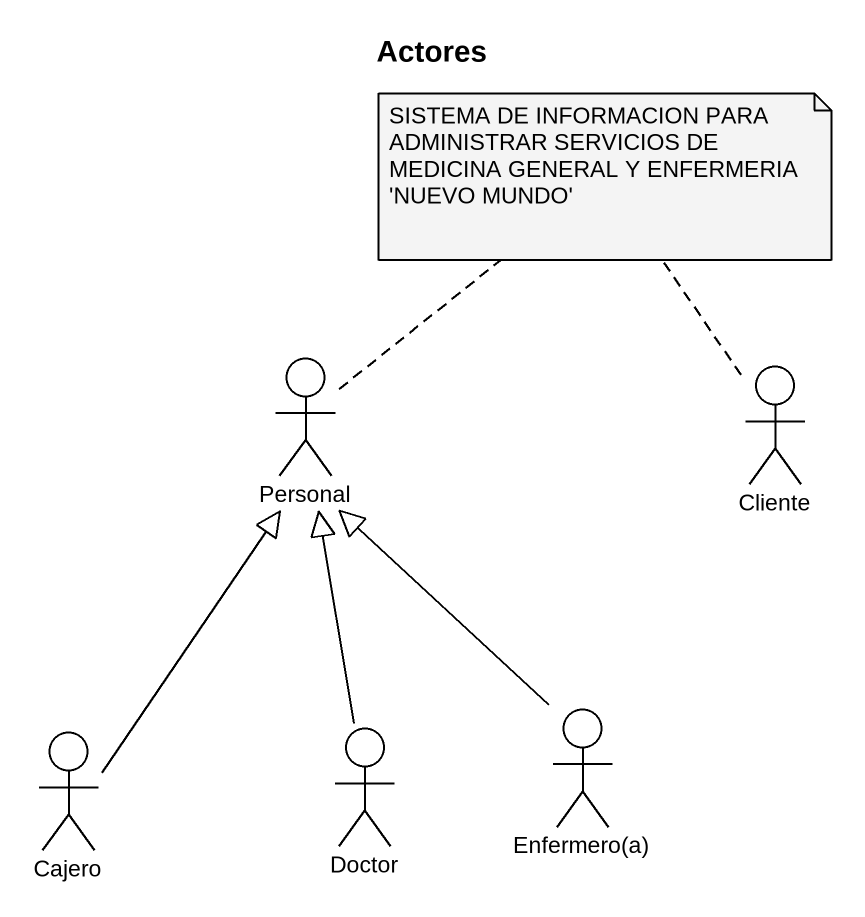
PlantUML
@startuml
title Actores
actor Personal
actor Cliente
actor Cajero
actor Doctor
actor "Enfermero(a)" as Enfermero_a
Cajero -up-|> Personal
Doctor -up-|> Personal
Enfermero_a -up-|> Personal
note as N1
  SISTEMA DE INFORMACION PARA ADMINISTRAR SERVICIOS DE MEDICINA GENERAL Y ENFERMERIA 'NUEVO MUNDO'
end note
N1 .. Personal
N1 .. Cliente
@enduml
